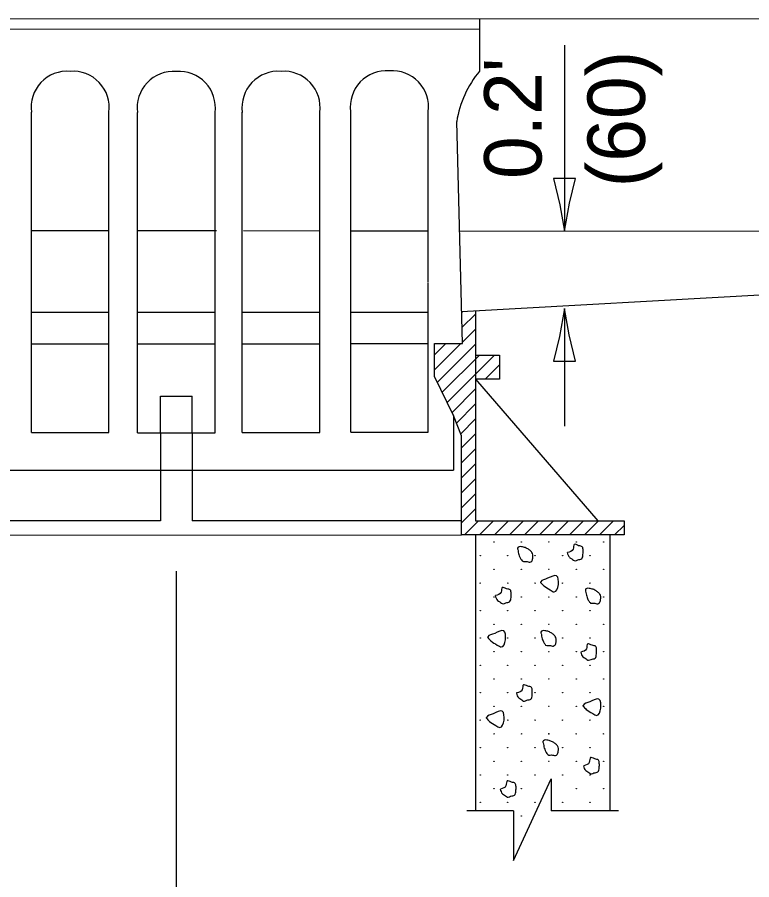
# Model space of a CAD drawing. Extents: x 2261449 to 2262079, y -3123681 to -3123281.
# Drawn here: x 2261944.33 to 2261983.32, y -3123634.06 to -3123588.26 of the extents above; entities that cross this region are included whole.
import ezdxf

# ---------------------------------------------------------------- set-up
doc = ezdxf.new("R2010")
doc.units = 0
doc.layers.add('RD_Pr_Roadway_Dimensions', color=7, linetype='Continuous')
doc.layers.add('RD_Pr_Roadway_Items', color=7, linetype='Continuous')

msp = doc.modelspace()

# ---------------------------------------------------------------- linework, layer by layer
at = {"layer": 'RD_Pr_Roadway_Dimensions'}
for p, q in [((2261973.383, -3123589.742), (2261973.383, -3123599.623)), ((2261973.383, -3123603.728), (2261973.383, -3123609.973)), ((2261952.775, -3123617.672), (2261952.775, -3123647.77))]:
    msp.add_line(p, q, dxfattribs=at)
for points in [[(2261973.969, -3123596.825), (2261973.383, -3123596.823), (2261972.797, -3123596.823), (2261973.141, -3123598.224), (2261973.383, -3123599.623), (2261973.655, -3123598.13)], [(2261972.797, -3123606.526), (2261973.383, -3123606.528), (2261973.969, -3123606.528), (2261973.625, -3123605.127), (2261973.383, -3123603.728), (2261973.112, -3123605.221)]]:
    msp.add_lwpolyline(points, close=True, dxfattribs=at)
at = {"layer": 'RD_Pr_Roadway_Items'}
for p, q in [((2261847.96, -3123588.264), (2262057.669, -3123588.401)), ((2261968.872, -3123588.344), (2261968.872, -3123591.12)), ((2261936.754, -3123588.909), (2261968.872, -3123588.884)), ((2261945.081, -3123610.32), (2261945.081, -3123593.312)), ((2261949.196, -3123610.32), (2261949.196, -3123593.312)), ((2261950.716, -3123610.327), (2261950.716, -3123593.319)), ((2261954.831, -3123610.327), (2261954.831, -3123593.319)), ((2261956.278, -3123610.32), (2261956.278, -3123593.312)), ((2261960.393, -3123610.32), (2261960.393, -3123593.312)), ((2261962.031, -3123610.287), (2261962.031, -3123593.28)), ((2261966.146, -3123602.352), (2261966.146, -3123593.28)), ((2261967.961, -3123605.593), (2261967.659, -3123593.798)), ((2261945.088, -3123599.587), (2261949.196, -3123599.587)), ((2261950.723, -3123599.591), (2261954.914, -3123599.595)), ((2261956.339, -3123599.595), (2261960.408, -3123599.598)), ((2261962.035, -3123599.598), (2261966.146, -3123599.602)), ((2261967.806, -3123599.605), (2262044.536, -3123599.652)), ((2262044.514, -3123599.667), (2261967.917, -3123603.896)), ((2261966.146, -3123610.287), (2261966.146, -3123602.374)), ((2261945.078, -3123603.922), (2261949.2, -3123603.922)), ((2261950.712, -3123603.922), (2261954.831, -3123603.922)), ((2261956.282, -3123603.922), (2261960.397, -3123603.922)), ((2261962.031, -3123603.922), (2261964.22, -3123603.922)), ((2261964.22, -3123603.922), (2261966.143, -3123603.922)), ((2261967.919, -3123603.964), (2261967.991, -3123603.892)), ((2261967.939, -3123604.74), (2261968.656, -3123604.023)), ((2261968.656, -3123603.856), (2261968.656, -3123606.201)), ((2261967.959, -3123605.515), (2261968.656, -3123604.822)), ((2261945.117, -3123605.6), (2261949.207, -3123605.596)), ((2261950.708, -3123605.596), (2261954.849, -3123605.596)), ((2261956.289, -3123605.596), (2261960.397, -3123605.596)), ((2261962.039, -3123605.593), (2261966.128, -3123605.593)), ((2261966.488, -3123607.346), (2261966.488, -3123605.593)), ((2261966.488, -3123605.593), (2261967.961, -3123605.593)), ((2261968.656, -3123606.201), (2261968.656, -3123607.486)), ((2261968.656, -3123606.201), (2261969.938, -3123606.201)), ((2261969.938, -3123606.201), (2261969.938, -3123607.486)), ((2261967.482, -3123609.409), (2261966.488, -3123607.346)), ((2261968.656, -3123607.486), (2261975.147, -3123615.004)), ((2261969.938, -3123607.486), (2261968.656, -3123607.486)), ((2261968.656, -3123607.486), (2261968.659, -3123615.004)), ((2261951.929, -3123608.39), (2261953.617, -3123608.39)), ((2261951.929, -3123610.327), (2261951.929, -3123608.39)), ((2261953.617, -3123610.327), (2261953.617, -3123608.39)), ((2261967.482, -3123609.409), (2261967.482, -3123612.314)), ((2261967.914, -3123610.485), (2261967.482, -3123609.409)), ((2261945.081, -3123610.32), (2261949.196, -3123610.32)), ((2261950.716, -3123610.327), (2261954.831, -3123610.327)), ((2261951.929, -3123610.327), (2261951.929, -3123615.007)), ((2261953.617, -3123610.327), (2261953.617, -3123615.007)), ((2261956.278, -3123610.32), (2261960.393, -3123610.32)), ((2261962.031, -3123610.287), (2261964.22, -3123610.287)), ((2261964.22, -3123610.287), (2261966.146, -3123610.287)), ((2261967.914, -3123615.749), (2261967.914, -3123610.485)), ((2261937.956, -3123612.314), (2261964.22, -3123612.314)), ((2261964.22, -3123612.314), (2261967.482, -3123612.314)), ((2261951.929, -3123615.007), (2261937.564, -3123615.011)), ((2261967.932, -3123615.004), (2261953.617, -3123615.007)), ((2261968.659, -3123615.004), (2261976.54, -3123615.004)), ((2261976.54, -3123615.004), (2261976.54, -3123615.749)), ((2261937.557, -3123615.756), (2261967.914, -3123615.749)), ((2261976.54, -3123615.749), (2261967.914, -3123615.749)), ((2261968.656, -3123615.749), (2261968.656, -3123630.381)), ((2261975.792, -3123615.749), (2261975.792, -3123630.381)), ((2261970.676, -3123633.038), (2261972.681, -3123628.699)), ((2261972.681, -3123628.699), (2261972.681, -3123630.399)), ((2261968.202, -3123630.381), (2261970.676, -3123630.381)), ((2261970.676, -3123630.399), (2261970.676, -3123633.038)), ((2261972.681, -3123630.381), (2261976.245, -3123630.381))]:
    msp.add_line(p, q, dxfattribs=at)
for points in [[(2261966.488, -3123606.982), (2261967.882, -3123605.593)], [(2261966.488, -3123606.187), (2261967.086, -3123605.593)], [(2261966.632, -3123607.638), (2261968.656, -3123605.618)], [(2261966.892, -3123608.174), (2261968.865, -3123606.201)], [(2261967.151, -3123608.711), (2261969.664, -3123606.201)], [(2261969.171, -3123607.483), (2261969.938, -3123606.72)], [(2261967.41, -3123609.251), (2261968.659, -3123608.001)], [(2261967.644, -3123609.809), (2261968.659, -3123608.793)], [(2261967.871, -3123610.377), (2261968.659, -3123609.593)], [(2261967.914, -3123611.134), (2261968.659, -3123610.388)], [(2261967.914, -3123611.929), (2261968.659, -3123611.18)], [(2261967.914, -3123612.725), (2261968.659, -3123611.98)], [(2261967.914, -3123613.521), (2261968.659, -3123612.775)], [(2261967.914, -3123614.316), (2261968.659, -3123613.567)], [(2261967.914, -3123615.112), (2261968.659, -3123614.367)], [(2261968.076, -3123615.749), (2261968.821, -3123615.004)], [(2261968.872, -3123615.749), (2261969.614, -3123615.004)], [(2261969.668, -3123615.749), (2261970.413, -3123615.004)], [(2261970.463, -3123615.749), (2261971.208, -3123615.004)], [(2261971.259, -3123615.749), (2261972.004, -3123615.004)], [(2261972.055, -3123615.749), (2261972.8, -3123615.004)], [(2261972.85, -3123615.749), (2261973.595, -3123615.004)], [(2261973.646, -3123615.749), (2261974.395, -3123615.004)], [(2261974.442, -3123615.749), (2261975.187, -3123615.004)], [(2261975.241, -3123615.749), (2261975.986, -3123615.004)], [(2261976.033, -3123615.749), (2261976.54, -3123615.241)]]:
    msp.add_lwpolyline(points, dxfattribs=at)
for centre in [(2261969.64, -3123616.128), (2261971.094, -3123616.128), (2261972.549, -3123616.128), (2261974.004, -3123616.128), (2261975.459, -3123616.128), (2261968.912, -3123616.855), (2261970.367, -3123616.855), (2261971.822, -3123616.855), (2261973.277, -3123616.855), (2261974.731, -3123616.855), (2261969.64, -3123617.583), (2261971.094, -3123617.583), (2261972.549, -3123617.583), (2261974.004, -3123617.583), (2261975.459, -3123617.583), (2261968.912, -3123618.31), (2261970.367, -3123618.31), (2261971.822, -3123618.31), (2261973.277, -3123618.31), (2261974.731, -3123618.31), (2261969.64, -3123619.038), (2261971.094, -3123619.038), (2261972.549, -3123619.038), (2261974.004, -3123619.038), (2261975.459, -3123619.038), (2261968.912, -3123619.765), (2261970.367, -3123619.765), (2261971.822, -3123619.765), (2261973.277, -3123619.765), (2261974.731, -3123619.765), (2261969.64, -3123620.492), (2261971.094, -3123620.492), (2261972.549, -3123620.492), (2261974.004, -3123620.492), (2261975.459, -3123620.492), (2261968.912, -3123621.22), (2261970.367, -3123621.22), (2261971.822, -3123621.22), (2261973.277, -3123621.22), (2261974.731, -3123621.22), (2261969.64, -3123621.947), (2261971.094, -3123621.947), (2261972.549, -3123621.947), (2261974.004, -3123621.947), (2261975.459, -3123621.947), (2261968.912, -3123622.674), (2261970.367, -3123622.674), (2261971.822, -3123622.674), (2261973.277, -3123622.674), (2261974.731, -3123622.674), (2261969.64, -3123623.402), (2261971.094, -3123623.402), (2261972.549, -3123623.402), (2261974.004, -3123623.402), (2261975.459, -3123623.402), (2261968.912, -3123624.129), (2261970.367, -3123624.129), (2261971.822, -3123624.129), (2261973.277, -3123624.129), (2261974.731, -3123624.129), (2261969.64, -3123624.857), (2261971.094, -3123624.857), (2261972.549, -3123624.857), (2261974.004, -3123624.857), (2261975.459, -3123624.857), (2261968.912, -3123625.584), (2261970.367, -3123625.584), (2261971.822, -3123625.584), (2261973.277, -3123625.584), (2261974.731, -3123625.584), (2261969.64, -3123626.311), (2261971.094, -3123626.311), (2261972.549, -3123626.311), (2261974.004, -3123626.311), (2261975.459, -3123626.311), (2261968.912, -3123627.039), (2261970.367, -3123627.039), (2261971.822, -3123627.039), (2261973.277, -3123627.039), (2261974.731, -3123627.039), (2261969.64, -3123627.766), (2261971.094, -3123627.766), (2261972.549, -3123627.766), (2261974.004, -3123627.766), (2261975.459, -3123627.766), (2261968.912, -3123628.493), (2261970.367, -3123628.493), (2261971.822, -3123628.493), (2261973.277, -3123628.493), (2261974.731, -3123628.493), (2261969.64, -3123629.221), (2261971.094, -3123629.221), (2261974.004, -3123629.221), (2261975.459, -3123629.221), (2261968.912, -3123629.948), (2261970.367, -3123629.948), (2261971.822, -3123629.948), (2261973.277, -3123629.948), (2261974.731, -3123629.948), (2261971.094, -3123630.675)]:
    msp.add_circle(centre, 0.0103, dxfattribs=at)
for centre, radius, start, end in [((2261946.984, -3123593.052), 1.921, 85.4008, 187.7663), ((2261947.292, -3123593.052), 1.921, 352.2337, 94.5992), ((2261952.62, -3123593.061), 1.921, 85.4008, 187.7663), ((2261952.928, -3123593.061), 1.921, 352.2337, 94.5992), ((2261958.181, -3123593.054), 1.921, 85.4008, 187.7663), ((2261958.489, -3123593.054), 1.921, 352.2337, 94.5992), ((2261963.933, -3123593.021), 1.921, 85.4008, 187.7663), ((2261964.242, -3123593.021), 1.921, 352.2337, 94.5992), ((2261973.31, -3123594.743), 5.73, 140.7603, 170.5049)]:
    msp.add_arc(centre, radius, start, end, dxfattribs=at)
for points in [[(2261970.906, -3123616.523), (2261970.96, -3123616.797), (2261971.003, -3123616.923), (2261971.093, -3123617.078), (2261971.198, -3123617.168), (2261971.342, -3123617.16), (2261971.55, -3123617.189), (2261971.644, -3123617.135), (2261971.698, -3123616.988), (2261971.705, -3123616.815), (2261971.655, -3123616.678), (2261971.536, -3123616.563), (2261971.388, -3123616.466), (2261971.208, -3123616.397), (2261971.093, -3123616.376), (2261970.967, -3123616.376), (2261970.888, -3123616.451), (2261970.895, -3123616.512)], [(2261973.527, -3123616.685), (2261973.646, -3123616.937), (2261973.765, -3123617.016), (2261973.948, -3123617.121), (2261974.081, -3123617.07), (2261974.294, -3123617.016), (2261974.362, -3123616.782), (2261974.369, -3123616.563), (2261974.326, -3123616.39), (2261974.132, -3123616.322), (2261973.901, -3123616.25), (2261973.837, -3123616.509), (2261973.538, -3123616.685)], [(2261972.116, -3123618.273), (2261972.289, -3123618.453), (2261972.627, -3123618.673), (2261972.836, -3123618.773), (2261972.962, -3123617.913), (2261972.487, -3123618.053), (2261972.119, -3123618.244), (2261972.105, -3123618.276)], [(2261969.704, -3123618.971), (2261969.826, -3123619.223), (2261969.941, -3123619.299), (2261970.128, -3123619.407), (2261970.262, -3123619.357), (2261970.47, -3123619.299), (2261970.542, -3123619.069), (2261970.546, -3123618.849), (2261970.503, -3123618.673), (2261970.308, -3123618.608), (2261970.078, -3123618.536), (2261970.013, -3123618.795), (2261969.718, -3123618.971)], [(2261974.503, -3123618.734), (2261974.56, -3123619.007), (2261974.604, -3123619.133), (2261974.69, -3123619.288), (2261974.798, -3123619.378), (2261974.938, -3123619.371), (2261975.147, -3123619.4), (2261975.241, -3123619.346), (2261975.295, -3123619.198), (2261975.302, -3123619.025), (2261975.252, -3123618.889), (2261975.136, -3123618.773), (2261974.989, -3123618.676), (2261974.805, -3123618.608), (2261974.69, -3123618.586), (2261974.564, -3123618.586), (2261974.488, -3123618.662), (2261974.496, -3123618.723)], [(2261969.304, -3123621.196), (2261969.477, -3123621.376), (2261969.815, -3123621.596), (2261970.028, -3123621.697), (2261970.154, -3123620.836), (2261969.675, -3123620.977), (2261969.311, -3123621.168), (2261969.297, -3123621.2)], [(2261972.141, -3123620.984), (2261972.199, -3123621.258), (2261972.242, -3123621.38), (2261972.332, -3123621.538), (2261972.436, -3123621.628), (2261972.577, -3123621.621), (2261972.789, -3123621.65), (2261972.879, -3123621.592), (2261972.937, -3123621.445), (2261972.94, -3123621.276), (2261972.893, -3123621.135), (2261972.775, -3123621.024), (2261972.627, -3123620.923), (2261972.443, -3123620.854), (2261972.332, -3123620.833), (2261972.206, -3123620.833), (2261972.127, -3123620.912), (2261972.134, -3123620.973)], [(2261974.24, -3123621.97), (2261974.359, -3123622.222), (2261974.478, -3123622.298), (2261974.661, -3123622.402), (2261974.794, -3123622.356), (2261975.003, -3123622.298), (2261975.075, -3123622.068), (2261975.082, -3123621.848), (2261975.039, -3123621.672), (2261974.845, -3123621.603), (2261974.611, -3123621.535), (2261974.546, -3123621.794), (2261974.251, -3123621.97)], [(2261970.83, -3123624.141), (2261970.949, -3123624.397), (2261971.068, -3123624.473), (2261971.252, -3123624.577), (2261971.385, -3123624.527), (2261971.594, -3123624.473), (2261971.666, -3123624.242), (2261971.673, -3123624.023), (2261971.63, -3123623.846), (2261971.435, -3123623.778), (2261971.201, -3123623.706), (2261971.136, -3123623.965), (2261970.841, -3123624.141)], [(2261974.362, -3123624.829), (2261974.535, -3123625.013), (2261974.877, -3123625.232), (2261975.086, -3123625.329), (2261975.212, -3123624.473), (2261974.733, -3123624.609), (2261974.369, -3123624.8), (2261974.355, -3123624.836)], [(2261969.228, -3123625.466), (2261969.401, -3123625.65), (2261969.743, -3123625.869), (2261969.952, -3123625.967), (2261970.078, -3123625.11), (2261969.599, -3123625.247), (2261969.235, -3123625.441), (2261969.221, -3123625.473)], [(2261972.256, -3123626.791), (2261972.31, -3123627.065), (2261972.353, -3123627.187), (2261972.443, -3123627.346), (2261972.548, -3123627.436), (2261972.688, -3123627.428), (2261972.901, -3123627.457), (2261972.991, -3123627.4), (2261973.048, -3123627.252), (2261973.055, -3123627.083), (2261973.005, -3123626.946), (2261972.886, -3123626.831), (2261972.739, -3123626.73), (2261972.559, -3123626.665), (2261972.443, -3123626.644), (2261972.317, -3123626.644), (2261972.238, -3123626.719), (2261972.245, -3123626.78)], [(2261974.387, -3123628.001), (2261974.51, -3123628.256), (2261974.625, -3123628.332), (2261974.812, -3123628.436), (2261974.946, -3123628.386), (2261975.154, -3123628.332), (2261975.226, -3123628.102), (2261975.23, -3123627.882), (2261975.187, -3123627.706), (2261974.992, -3123627.637), (2261974.762, -3123627.565), (2261974.697, -3123627.824), (2261974.402, -3123628.001)], [(2261969.966, -3123629.239), (2261970.089, -3123629.491), (2261970.204, -3123629.567), (2261970.391, -3123629.675), (2261970.521, -3123629.625), (2261970.733, -3123629.567), (2261970.802, -3123629.337), (2261970.809, -3123629.117), (2261970.766, -3123628.941), (2261970.571, -3123628.876), (2261970.341, -3123628.804), (2261970.276, -3123629.063), (2261969.981, -3123629.239)]]:
    msp.add_spline(points, degree=3, dxfattribs=at)

# ---------------------------------------------------------------- texts
at = {"layer": 'RD_Pr_Roadway_Dimensions'}
for s, p in [('(60)', (2261977.651, -3123597.293)), ("0.2'", (2261972.165, -3123596.851))]:
    msp.add_text(s, height=3.048, rotation=90, dxfattribs=at).set_placement(p)

doc.saveas('drawing.dxf')
